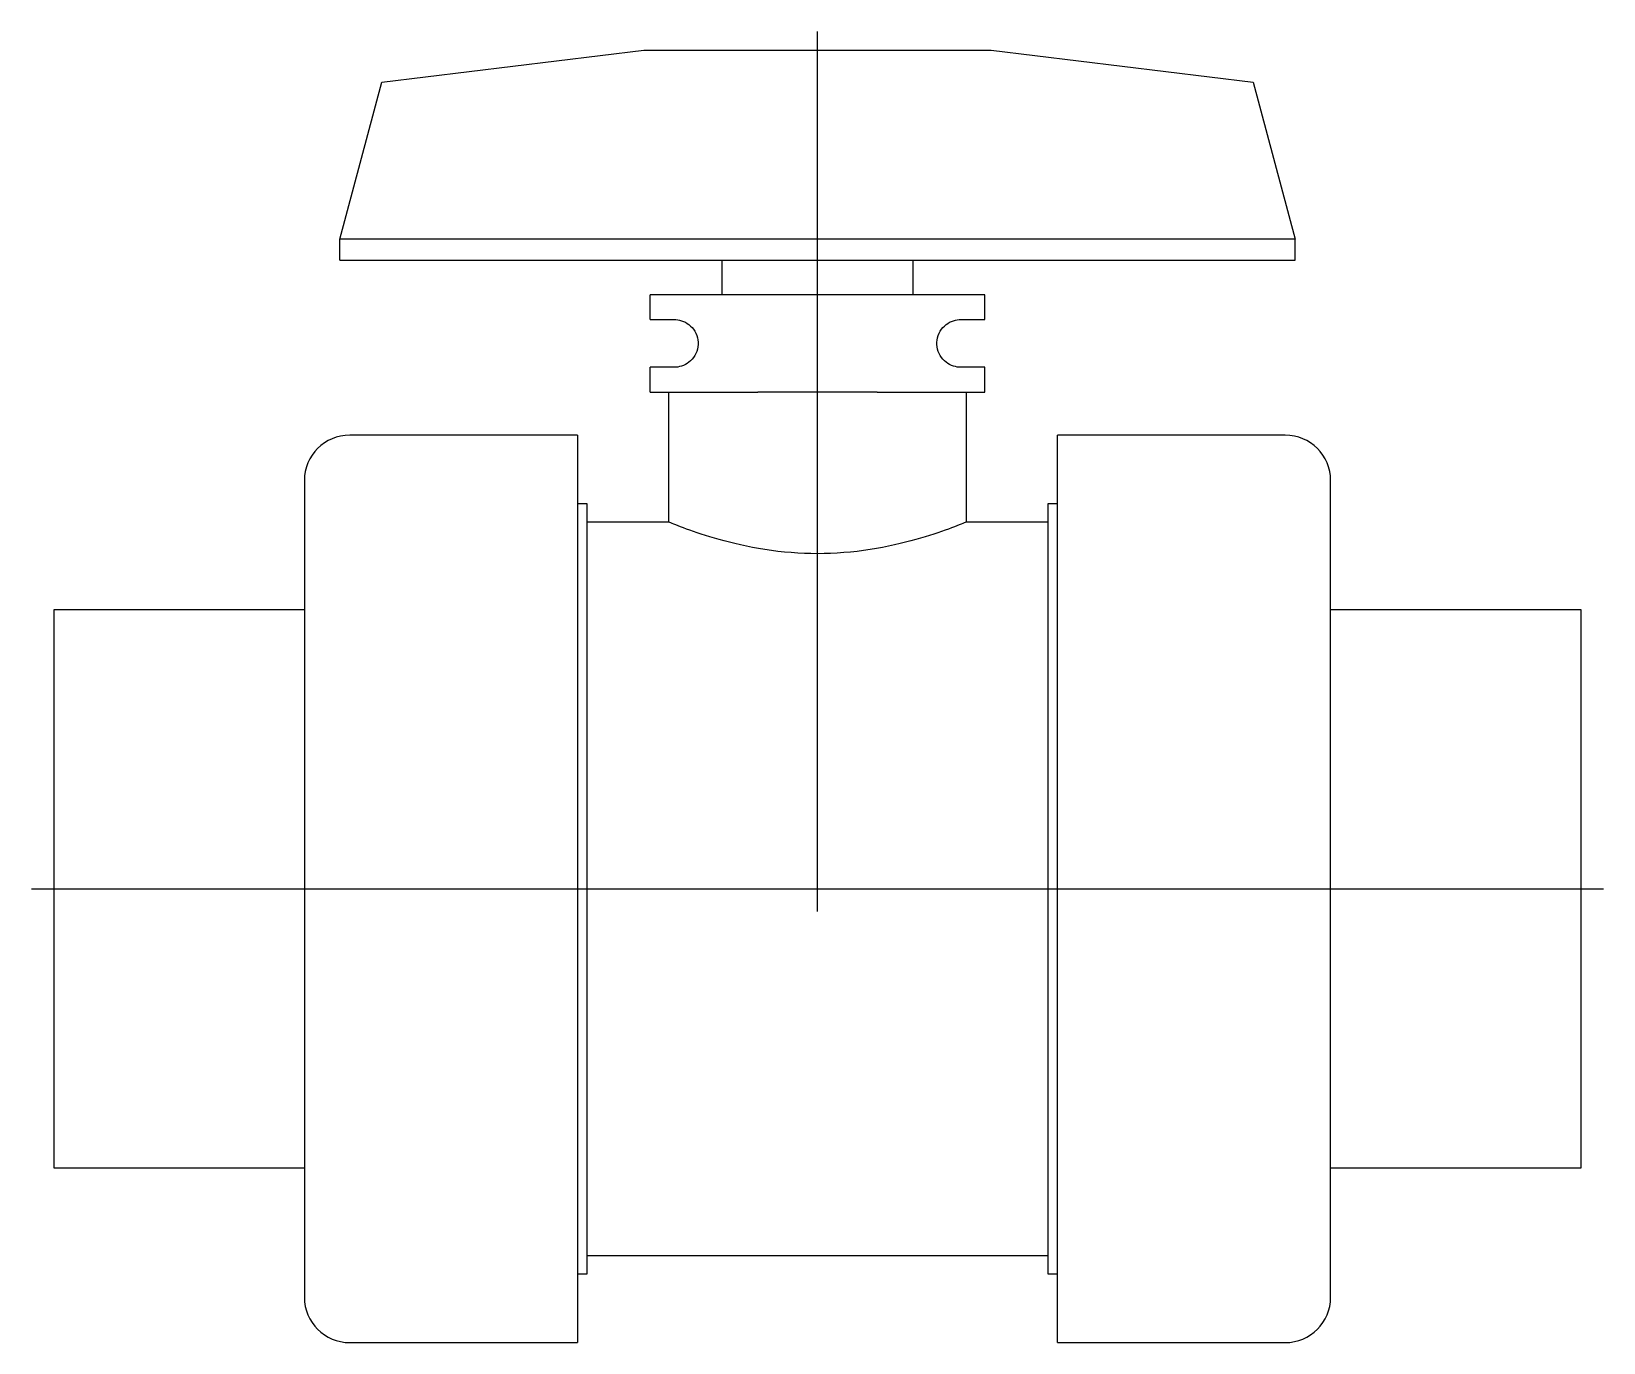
# Model space of a CAD drawing. Extents: x -0.12 to 8.11, y -2.38 to 4.49.
import ezdxf

# ---------------------------------------------------------------- set-up
doc = ezdxf.new("R2010")
doc.units = 0
doc.header["$MEASUREMENT"] = 0
doc.layers.get('0').update_dxf_attribs({"linetype": 'CONTINUOUS'})

msp = doc.modelspace()

# ---------------------------------------------------------------- linework, layer by layer
at = {"color": 3, "linetype": 'Continuous'}
for p, q in [((3.995, -0.118), (3.995, 4.488)), ((-0.118, 0), (8.108, 0))]:
    msp.add_line(p, q, dxfattribs=at)
at = {"color": 7, "linetype": 'Continuous'}
for p, q in [((1.7152, 4.2217), (3.0859, 4.39)), ((3.0859, 4.39), (4.9041, 4.39)), ((4.9041, 4.39), (6.2748, 4.2217)), ((1.495, 3.4), (1.7152, 4.2217)), ((6.2748, 4.2217), (6.495, 3.4)), ((6.495, 3.4), (1.495, 3.4)), ((1.495, 3.29), (1.495, 3.4)), ((6.495, 3.29), (6.495, 3.4)), ((1.495, 3.29), (6.495, 3.29)), ((3.4945, 3.29), (3.4945, 3.11)), ((4.4955, 3.11), (4.4955, 3.29)), ((3.4775, 3.11), (3.12, 3.11)), ((3.12, 2.98), (3.12, 3.11)), ((4.5125, 3.11), (3.4775, 3.11)), ((4.87, 3.11), (4.5125, 3.11)), ((4.87, 2.98), (4.87, 3.11)), ((3.12, 2.98), (3.245, 2.98)), ((3.245, 2.98), (3.2541, 2.9797)), ((3.2541, 2.9797), (3.2637, 2.9786)), ((3.2637, 2.9786), (3.2736, 2.9767)), ((3.2736, 2.9767), (3.2836, 2.9739)), ((3.2836, 2.9739), (3.2937, 2.9701)), ((3.2937, 2.9701), (3.3035, 2.9654)), ((3.3035, 2.9654), (3.3131, 2.9598)), ((4.6768, 2.9598), (4.6864, 2.9654)), ((4.6864, 2.9654), (4.6963, 2.9701)), ((4.6963, 2.9701), (4.7063, 2.9739)), ((4.7063, 2.9739), (4.7164, 2.9767)), ((4.7164, 2.9767), (4.7263, 2.9786)), ((4.7263, 2.9786), (4.7358, 2.9797)), ((4.7358, 2.9797), (4.745, 2.98)), ((4.745, 2.98), (4.87, 2.98)), ((3.3131, 2.9598), (3.3222, 2.9533)), ((3.3222, 2.9533), (3.3308, 2.9459)), ((3.3308, 2.9459), (3.3386, 2.9378)), ((3.3386, 2.9378), (3.3459, 2.9288)), ((3.3459, 2.9288), (3.3525, 2.9188)), ((3.3525, 2.9188), (3.3582, 2.908)), ((3.3582, 2.908), (3.3629, 2.8966)), ((3.3629, 2.8966), (3.3664, 2.8849)), ((3.3664, 2.8849), (3.3687, 2.8729)), ((4.6213, 2.8728), (4.6236, 2.8848)), ((4.6236, 2.8848), (4.6271, 2.8966)), ((4.6271, 2.8966), (4.6317, 2.9079)), ((4.6317, 2.9079), (4.6374, 2.9187)), ((4.6374, 2.9187), (4.644, 2.9287)), ((4.644, 2.9287), (4.6513, 2.9378)), ((4.6513, 2.9378), (4.6592, 2.9459)), ((4.6592, 2.9459), (4.6677, 2.9532)), ((4.6677, 2.9532), (4.6768, 2.9598)), ((3.3582, 2.802), (3.3525, 2.7912)), ((3.3629, 2.8134), (3.3582, 2.802)), ((3.3664, 2.8251), (3.3629, 2.8134)), ((3.3687, 2.8371), (3.3664, 2.8251)), ((3.3687, 2.8729), (3.3699, 2.8609)), ((3.3699, 2.8491), (3.3687, 2.8371)), ((3.3699, 2.8609), (3.3699, 2.8491)), ((4.6201, 2.8609), (4.6213, 2.8728)), ((4.6201, 2.8491), (4.6201, 2.8609)), ((4.6213, 2.8371), (4.6201, 2.8491)), ((4.6236, 2.8251), (4.6213, 2.8371)), ((4.6271, 2.8133), (4.6236, 2.8251)), ((4.6318, 2.802), (4.6271, 2.8133)), ((4.6375, 2.7912), (4.6318, 2.802)), ((3.245, 2.73), (3.12, 2.73)), ((3.12, 2.6), (3.12, 2.73)), ((3.2541, 2.7303), (3.245, 2.73)), ((3.2637, 2.7314), (3.2541, 2.7303)), ((3.2736, 2.7333), (3.2637, 2.7314)), ((3.2836, 2.7361), (3.2736, 2.7333)), ((3.2937, 2.7399), (3.2836, 2.7361)), ((3.3035, 2.7446), (3.2937, 2.7399)), ((3.3131, 2.7502), (3.3035, 2.7446)), ((3.3222, 2.7567), (3.3131, 2.7502)), ((3.3308, 2.7641), (3.3222, 2.7567)), ((3.3386, 2.7722), (3.3308, 2.7641)), ((3.3459, 2.7812), (3.3386, 2.7722)), ((3.3525, 2.7912), (3.3459, 2.7812)), ((4.6441, 2.7812), (4.6375, 2.7912)), ((4.6514, 2.7722), (4.6441, 2.7812)), ((4.6592, 2.7641), (4.6514, 2.7722)), ((4.6678, 2.7567), (4.6592, 2.7641)), ((4.6769, 2.7502), (4.6678, 2.7567)), ((4.6865, 2.7446), (4.6769, 2.7502)), ((4.6963, 2.7399), (4.6865, 2.7446)), ((4.7064, 2.7361), (4.6963, 2.7399)), ((4.7164, 2.7333), (4.7064, 2.7361)), ((4.7263, 2.7314), (4.7164, 2.7333)), ((4.7359, 2.7303), (4.7263, 2.7314)), ((4.745, 2.73), (4.7359, 2.7303)), ((4.87, 2.73), (4.745, 2.73)), ((4.87, 2.6), (4.87, 2.73)), ((3.12, 2.6), (3.4775, 2.6)), ((3.215, 2.6), (3.215, 1.92)), ((3.4775, 2.6), (3.6833, 2.6)), ((4.3067, 2.6), (3.6833, 2.6)), ((4.3067, 2.6), (4.5125, 2.6)), ((4.5125, 2.6), (4.87, 2.6)), ((4.775, 1.92), (4.775, 2.6)), ((2.74, 2.375), (1.5475, 2.375)), ((2.74, 2.375), (2.74, -2.375)), ((5.25, -2.375), (5.25, 2.375)), ((6.4425, 2.375), (5.25, 2.375)), ((1.31, 2.1375), (1.31, -2.1375)), ((6.68, -2.1375), (6.68, 2.1375)), ((2.7902, 2.016), (2.74, 2.016)), ((2.7902, -2.016), (2.7902, 2.016)), ((5.1998, 2.016), (5.1998, -2.016)), ((5.25, 2.016), (5.1998, 2.016)), ((3.215, 1.92), (2.7902, 1.92)), ((3.2158, 1.9197), (3.215, 1.92)), ((3.218, 1.9188), (3.2158, 1.9197)), ((3.2219, 1.9172), (3.218, 1.9188)), ((3.2274, 1.915), (3.2219, 1.9172)), ((3.2344, 1.9122), (3.2274, 1.915)), ((3.2431, 1.9087), (3.2344, 1.9122)), ((3.2534, 1.9047), (3.2431, 1.9087)), ((3.2652, 1.9002), (3.2534, 1.9047)), ((3.2786, 1.8951), (3.2652, 1.9002)), ((3.2934, 1.8895), (3.2786, 1.8951)), ((4.7114, 1.8951), (4.6966, 1.8895)), ((4.7248, 1.9002), (4.7114, 1.8951)), ((4.7366, 1.9047), (4.7248, 1.9002)), ((4.7469, 1.9087), (4.7366, 1.9047)), ((4.7556, 1.9122), (4.7469, 1.9087)), ((4.7626, 1.915), (4.7556, 1.9122)), ((4.7681, 1.9172), (4.7626, 1.915)), ((4.772, 1.9188), (4.7681, 1.9172)), ((4.7742, 1.9197), (4.772, 1.9188)), ((4.775, 1.92), (4.7742, 1.9197)), ((5.1998, 1.92), (4.775, 1.92)), ((3.3096, 1.8835), (3.2934, 1.8895)), ((3.3272, 1.8772), (3.3096, 1.8835)), ((3.3461, 1.8706), (3.3272, 1.8772)), ((3.3661, 1.8637), (3.3461, 1.8706)), ((3.3871, 1.8567), (3.3661, 1.8637)), ((3.4092, 1.8497), (3.3871, 1.8567)), ((3.432, 1.8425), (3.4092, 1.8497)), ((3.4556, 1.8355), (3.432, 1.8425)), ((3.4805, 1.8283), (3.4556, 1.8355)), ((3.5067, 1.8211), (3.4805, 1.8283)), ((3.5341, 1.8139), (3.5067, 1.8211)), ((3.5627, 1.8069), (3.5341, 1.8139)), ((4.4559, 1.8139), (4.4273, 1.8069)), ((4.4833, 1.8211), (4.4559, 1.8139)), ((4.5095, 1.8283), (4.4833, 1.8211)), ((4.5344, 1.8355), (4.5095, 1.8283)), ((4.558, 1.8425), (4.5344, 1.8355)), ((4.5808, 1.8497), (4.558, 1.8425)), ((4.6029, 1.8567), (4.5808, 1.8497)), ((4.6239, 1.8637), (4.6029, 1.8567)), ((4.6439, 1.8706), (4.6239, 1.8637)), ((4.6628, 1.8772), (4.6439, 1.8706)), ((4.6804, 1.8835), (4.6628, 1.8772)), ((4.6966, 1.8895), (4.6804, 1.8835)), ((3.5924, 1.8), (3.5627, 1.8069)), ((3.623, 1.7934), (3.5924, 1.8)), ((3.6546, 1.7871), (3.623, 1.7934)), ((3.6869, 1.7813), (3.6546, 1.7871)), ((3.7199, 1.7759), (3.6869, 1.7813)), ((3.7535, 1.771), (3.7199, 1.7759)), ((3.7876, 1.7666), (3.7535, 1.771)), ((3.8221, 1.7629), (3.7876, 1.7666)), ((3.8567, 1.7599), (3.8221, 1.7629)), ((3.8915, 1.7575), (3.8567, 1.7599)), ((3.9263, 1.7558), (3.8915, 1.7575)), ((3.9608, 1.7548), (3.9263, 1.7558)), ((3.995, 1.7544), (3.9608, 1.7548)), ((4.0292, 1.7548), (3.995, 1.7544)), ((4.0637, 1.7558), (4.0292, 1.7548)), ((4.0985, 1.7575), (4.0637, 1.7558)), ((4.1333, 1.7599), (4.0985, 1.7575)), ((4.1679, 1.7629), (4.1333, 1.7599)), ((4.2024, 1.7666), (4.1679, 1.7629)), ((4.2365, 1.771), (4.2024, 1.7666)), ((4.2701, 1.7759), (4.2365, 1.771)), ((4.3031, 1.7813), (4.2701, 1.7759)), ((4.3354, 1.7871), (4.3031, 1.7813)), ((4.367, 1.7934), (4.3354, 1.7871)), ((4.3976, 1.8), (4.367, 1.7934)), ((4.4273, 1.8069), (4.3976, 1.8)), ((0, 1.46), (0, -1.46)), ((1.31, 1.46), (0, 1.46)), ((7.99, 1.46), (6.68, 1.46)), ((7.99, -1.46), (7.99, 1.46)), ((0, -1.46), (1.31, -1.46)), ((6.68, -1.46), (7.99, -1.46)), ((2.7902, -1.92), (5.1998, -1.92)), ((2.74, -2.016), (2.7902, -2.016)), ((5.1998, -2.016), (5.25, -2.016)), ((1.5475, -2.375), (2.74, -2.375)), ((5.25, -2.375), (6.4425, -2.375))]:
    msp.add_line(p, q, dxfattribs=at)
for centre, start, end in [((1.5475, 2.1375), 90, 180), ((6.4425, 2.1375), 0, 90), ((1.5475, -2.1375), 180, 270), ((6.4425, -2.1375), 270, 0)]:
    msp.add_arc(centre, 0.2375, start, end, dxfattribs=at)

doc.saveas('drawing.dxf')
